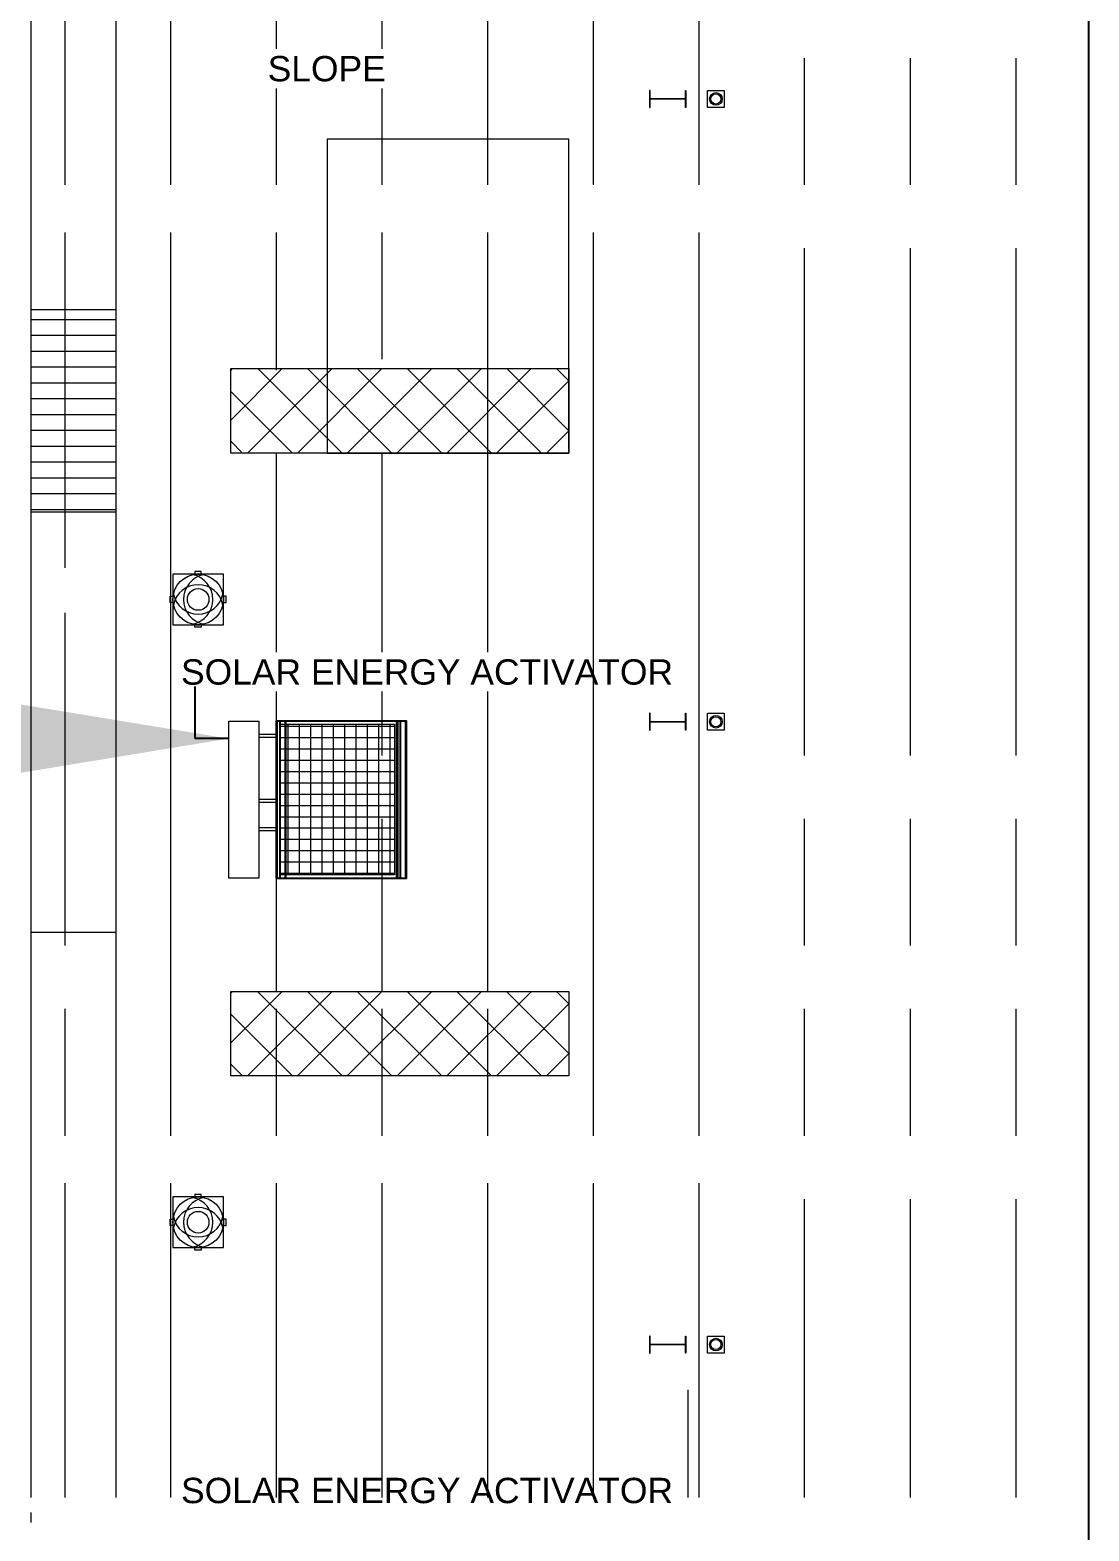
# Model space of a CAD drawing. Header units: metres. Extents: x 1610 to 5629, y 732 to 3974.
# Drawn here: x 1806.28 to 1816.66, y 851.19 to 865.9 of the extents above; entities that cross this region are included whole.
import ezdxf

# ---------------------------------------------------------------- set-up
doc = ezdxf.new("R2010")
doc.units = ezdxf.units.M
doc.header["$MEASUREMENT"] = 0
doc.layers.get('0').update_dxf_attribs({"lineweight": 0})
doc.layers.add('BLK_1_FLR_1_ROOF_AREA', color=54, linetype='Continuous')
doc.layers.add('SOLAR_PANEL', color=3, linetype='Continuous')
doc.styles.add('PKA-Times New Roman', font='arial.ttf')
doc.styles.add('ROMANC', font='romanc', dxfattribs={"height": 12})
doc.dimstyles.new('Copy of corp', dxfattribs={"dimtxt": 10, "dimasz": 6, "dimexe": 5, "dimexo": 36, "dimgap": 0, "dimtad": 0, "dimtoh": 1, "dimdec": 1, "dimzin": 3, "dimdsep": 46, "dimtxsty": 'ROMANC', "dimblk": 'ARCHTICK', "dimcen": 0.0625, "dimdle": 4.5, "dimse1": 1, "dimse2": 1, "dimclrd": 8, "dimclre": 6, "dimclrt": 4, "dimadec": 0, "dimazin": 0, "dimtfac": 1, "dimtdec": 1, "dimtofl": 0, "dimtmove": 2, "dimatfit": 3, "dimfxl": 0, "dimtolj": 1, "dimtzin": 3, "dimarcsym": 0})
pattern_1 = [(180, (2264.69901, 230.31463), (0, -0.155275825), [])]

# ---------------------------------------------------------------- blocks, each defined once
blk = doc.blocks.new('_ArchTick')
at = {"color": 0, "linetype": 'ByBlock', "const_width": 0.15}
blk.add_lwpolyline([(-0.5, -0.5), (0.5, 0.5)], dxfattribs=at)

msp = doc.modelspace()

# ---------------------------------------------------------------- hatches: boundary and pattern name
h = msp.add_hatch()
h.set_pattern_fill('ACAD_ISO09W100', scale=0.207034, angle=90)
h.set_pattern_definition([(90, (838.7412, 855.2196), (-1.0351722, 0), [4.9688264, -0.6211033, 1.2422066, -0.6211033, 1.2422066, -0.6211033])])
h.paths.add_polyline_path([(1812.353, 877.347), (1812.353, 877.513), (1812.36, 877.513), (1812.36, 877.434), (1812.704, 877.434), (1812.704, 877.513), (1812.71, 877.513), (1812.71, 877.347), (1812.704, 877.347), (1812.704, 877.427), (1812.36, 877.427), (1812.36, 877.347)], flags=16)
h.paths.add_polyline_path([(1811.562, 874.788), (1811.562, 873.96), (1808.25, 873.96), (1808.25, 874.788)], flags=16)
h.paths.add_polyline_path([(1808.18, 878.39), (1807.962, 878.39), (1807.962, 878.366), (1807.9, 878.366), (1807.683, 878.39), (1807.683, 878.608), (1807.658, 878.608), (1807.658, 878.669), (1807.683, 878.887), (1807.9, 878.887), (1807.9, 878.911), (1807.962, 878.911), (1808.18, 878.887), (1808.18, 878.669), (1808.204, 878.669), (1808.204, 878.608)], flags=16)
h.paths.add_polyline_path([(1808.25, 880.073), (1808.25, 880.901), (1811.562, 880.901), (1811.562, 880.073)], flags=16)
edge = h.paths.add_edge_path(flags=0)
edge.add_arc((1807.931, 878.639), 0.248, 0, 360)
edge = h.paths.add_edge_path(flags=0)
edge.add_arc((1807.931, 878.742), 0.248, 297.8172, 335.3049, ccw=False)
edge.add_arc((1807.827, 878.639), 0.248, 294.6951, 332.1828, ccw=False)
edge.add_arc((1808.035, 878.639), 0.248, 207.8172, 245.3049, ccw=False)
edge.add_arc((1807.931, 878.742), 0.248, 204.6951, 242.1828, ccw=False)
edge.add_arc((1807.931, 878.535), 0.248, 117.8172, 155.3049, ccw=False)
edge.add_arc((1808.035, 878.639), 0.248, 114.6951, 152.1828, ccw=False)
edge.add_arc((1807.827, 878.639), 0.248, 27.8172, 65.3049, ccw=False)
edge.add_arc((1807.931, 878.535), 0.248, 24.6951, 62.1828, ccw=False)
edge = h.paths.add_edge_path(flags=0)
edge.add_arc((1807.931, 878.639), 0.106, 0, 360)
h.paths.add_polyline_path([(1807.124, 875.368), (1807.124, 873.38), (1806.295, 873.38), (1806.295, 875.368)], flags=16)
h.paths.add_polyline_path([(1807.124, 879.493), (1806.296, 879.493), (1806.296, 881.48), (1807.124, 881.48)], flags=16)
h.paths.add_polyline_path([(1805.736, 876.175), (1805.736, 875.957), (1805.761, 875.957), (1805.761, 875.896), (1805.736, 875.678), (1805.519, 875.678), (1805.519, 875.654), (1805.457, 875.654), (1805.24, 875.678), (1805.24, 875.896), (1805.215, 875.896), (1805.215, 875.957), (1805.24, 876.175), (1805.457, 876.175), (1805.457, 876.2), (1805.519, 876.2)], flags=16)
h.paths.add_polyline_path([(1808.179, 872.774), (1808.179, 872.557), (1808.204, 872.557), (1808.204, 872.495), (1808.179, 872.278), (1807.962, 872.278), (1807.962, 872.253), (1807.9, 872.253), (1807.683, 872.278), (1807.683, 872.495), (1807.658, 872.495), (1807.658, 872.557), (1807.683, 872.774), (1807.9, 872.774), (1807.9, 872.799), (1807.962, 872.799)], flags=16)
edge = h.paths.add_edge_path(flags=0)
edge.add_arc((1805.488, 875.823), 0.248, 12.0576, 24.6951, ccw=False)
edge.add_arc((1805.488, 875.927), 0.248, 347.9424, 360)
edge.add_arc((1805.488, 875.927), 0.248, 360, 372.0576)
edge.add_arc((1805.488, 876.031), 0.248, 335.3049, 347.9424, ccw=False)
edge = h.paths.add_edge_path(flags=0)
edge.add_arc((1807.931, 872.526), 0.248, 0, 360)
edge = h.paths.add_edge_path(flags=0)
edge.add_arc((1807.827, 872.526), 0.248, 27.8172, 65.3049, ccw=False)
edge.add_arc((1807.931, 872.422), 0.248, 24.6951, 62.1828, ccw=False)
edge.add_arc((1807.931, 872.63), 0.248, 297.8172, 335.3049, ccw=False)
edge.add_arc((1807.827, 872.526), 0.248, 294.6951, 332.1828, ccw=False)
edge.add_arc((1808.035, 872.526), 0.248, 207.8172, 245.3049, ccw=False)
edge.add_arc((1807.931, 872.63), 0.248, 204.6951, 242.1828, ccw=False)
edge.add_arc((1807.931, 872.422), 0.248, 117.8172, 155.3049, ccw=False)
edge.add_arc((1808.035, 872.526), 0.248, 114.6951, 152.1828, ccw=False)
edge = h.paths.add_edge_path(flags=0)
edge.add_arc((1805.592, 875.927), 0.248, 114.6951, 245.3049, ccw=False)
edge.add_arc((1805.384, 875.927), 0.248, -65.3049, 65.3049, ccw=False)
edge = h.paths.add_edge_path(flags=0)
edge.add_arc((1805.488, 875.927), 0.106, 0, 360)
edge = h.paths.add_edge_path(flags=0)
edge.add_arc((1807.931, 872.526), 0.106, 0, 360)
h.paths.add_polyline_path([(1812.353, 871.41), (1812.36, 871.41), (1812.36, 871.33), (1812.704, 871.33), (1812.704, 871.41), (1812.71, 871.41), (1812.71, 871.244), (1812.704, 871.244), (1812.704, 871.324), (1812.36, 871.324), (1812.36, 871.244), (1812.353, 871.244)], flags=16)
h.paths.add_polyline_path([(1804.834, 874.788), (1804.834, 873.96), (1801.522, 873.96), (1801.522, 874.788)], flags=16)
h.paths.add_polyline_path([(1812.353, 883.46), (1812.353, 883.626), (1812.36, 883.626), (1812.36, 883.546), (1812.704, 883.546), (1812.704, 883.626), (1812.71, 883.626), (1812.71, 883.46), (1812.704, 883.46), (1812.704, 883.54), (1812.36, 883.54), (1812.36, 883.46)], flags=16)
h.paths.add_polyline_path([(1804.835, 880.073), (1801.522, 880.073), (1801.522, 880.901), (1804.835, 880.901)], flags=16)
h.paths.add_polyline_path([(1805.737, 881.791), (1805.519, 881.791), (1805.519, 881.767), (1805.457, 881.767), (1805.24, 881.791), (1805.24, 882.009), (1805.215, 882.009), (1805.215, 882.07), (1805.24, 882.288), (1805.457, 882.288), (1805.457, 882.312), (1805.519, 882.312), (1805.737, 882.288), (1805.737, 882.07), (1805.761, 882.07), (1805.761, 882.009)], flags=16)
edge = h.paths.add_edge_path(flags=0)
edge.add_arc((1805.488, 882.039), 0.248, 0, 360)
edge = h.paths.add_edge_path(flags=0)
edge.add_arc((1805.488, 882.143), 0.248, 297.8172, 335.3049, ccw=False)
edge.add_arc((1805.384, 882.039), 0.248, 294.6951, 332.1828, ccw=False)
edge.add_arc((1805.592, 882.039), 0.248, 207.8172, 245.3049, ccw=False)
edge.add_arc((1805.488, 882.143), 0.248, 204.6951, 242.1828, ccw=False)
edge.add_arc((1805.488, 881.936), 0.248, 117.8172, 155.3049, ccw=False)
edge.add_arc((1805.592, 882.039), 0.248, 114.6951, 152.1828, ccw=False)
edge.add_arc((1805.384, 882.039), 0.248, 27.8172, 65.3049, ccw=False)
edge.add_arc((1805.488, 881.936), 0.248, 24.6951, 62.1828, ccw=False)
edge = h.paths.add_edge_path(flags=0)
edge.add_arc((1805.488, 882.039), 0.106, 0, 360)
h.paths.add_polyline_path([(1811.562, 868.685), (1811.562, 867.856), (1808.25, 867.856), (1808.25, 868.685)], flags=16)
h.paths.add_polyline_path([(1805.736, 870.072), (1805.736, 869.854), (1805.761, 869.854), (1805.761, 869.793), (1805.736, 869.575), (1805.519, 869.575), (1805.519, 869.551), (1805.457, 869.551), (1805.24, 869.575), (1805.24, 869.793), (1805.215, 869.793), (1805.215, 869.854), (1805.24, 870.072), (1805.457, 870.072), (1805.457, 870.096), (1805.519, 870.096)], flags=16)
h.paths.add_polyline_path([(1807.124, 869.264), (1807.124, 867.277), (1806.295, 867.277), (1806.295, 869.264)], flags=16)
edge = h.paths.add_edge_path(flags=0)
edge.add_arc((1805.488, 869.823), 0.248, 0, 360)
edge = h.paths.add_edge_path(flags=0)
edge.add_arc((1805.384, 869.823), 0.248, 27.8172, 65.3049, ccw=False)
edge.add_arc((1805.488, 869.72), 0.248, 24.6951, 62.1828, ccw=False)
edge.add_arc((1805.488, 869.927), 0.248, 297.8172, 335.3049, ccw=False)
edge.add_arc((1805.384, 869.823), 0.248, 294.6951, 332.1828, ccw=False)
edge.add_arc((1805.592, 869.823), 0.248, 207.8172, 245.3049, ccw=False)
edge.add_arc((1805.488, 869.927), 0.248, 204.6951, 242.1828, ccw=False)
edge.add_arc((1805.488, 869.72), 0.248, 117.8172, 155.3049, ccw=False)
edge.add_arc((1805.592, 869.823), 0.248, 114.6951, 152.1828, ccw=False)
edge = h.paths.add_edge_path(flags=0)
edge.add_arc((1805.488, 869.823), 0.106, 0, 360)
h.paths.add_polyline_path([(1801.065, 877.347), (1801.059, 877.347), (1801.059, 877.427), (1800.715, 877.427), (1800.715, 877.347), (1800.708, 877.347), (1800.708, 877.513), (1800.715, 877.513), (1800.715, 877.434), (1801.059, 877.434), (1801.059, 877.513), (1801.065, 877.513)], flags=16)
h.paths.add_polyline_path([(1804.834, 868.685), (1804.834, 867.856), (1801.522, 867.856), (1801.522, 868.685)], flags=16)
h.paths.add_polyline_path([(1808.179, 866.671), (1808.179, 866.453), (1808.204, 866.453), (1808.204, 866.392), (1808.179, 866.174), (1807.962, 866.174), (1807.962, 866.15), (1807.9, 866.15), (1807.683, 866.174), (1807.683, 866.392), (1807.658, 866.392), (1807.658, 866.453), (1807.683, 866.671), (1807.9, 866.671), (1807.9, 866.695), (1807.962, 866.695)], flags=16)
edge = h.paths.add_edge_path(flags=0)
edge.add_arc((1807.931, 866.423), 0.248, 0, 360)
edge = h.paths.add_edge_path(flags=0)
edge.add_arc((1807.827, 866.423), 0.248, 27.8172, 65.3049, ccw=False)
edge.add_arc((1807.931, 866.319), 0.248, 24.6951, 62.1828, ccw=False)
edge.add_arc((1807.931, 866.526), 0.248, 297.8172, 335.3049, ccw=False)
edge.add_arc((1807.827, 866.423), 0.248, 294.6951, 332.1828, ccw=False)
edge.add_arc((1808.035, 866.423), 0.248, 207.8172, 245.3049, ccw=False)
edge.add_arc((1807.931, 866.526), 0.248, 204.6951, 242.1828, ccw=False)
edge.add_arc((1807.931, 866.319), 0.248, 117.8172, 155.3049, ccw=False)
edge.add_arc((1808.035, 866.423), 0.248, 114.6951, 152.1828, ccw=False)
edge = h.paths.add_edge_path(flags=0)
edge.add_arc((1807.931, 866.423), 0.106, 0, 360)
h.paths.add_polyline_path([(1801.065, 871.41), (1801.065, 871.244), (1801.059, 871.244), (1801.059, 871.324), (1800.715, 871.324), (1800.715, 871.244), (1800.708, 871.244), (1800.708, 871.41), (1800.715, 871.41), (1800.715, 871.33), (1801.059, 871.33), (1801.059, 871.41)], flags=16)
h.paths.add_polyline_path([(1801.065, 883.46), (1801.059, 883.46), (1801.059, 883.54), (1800.715, 883.54), (1800.715, 883.46), (1800.708, 883.46), (1800.708, 883.626), (1800.715, 883.626), (1800.715, 883.546), (1801.059, 883.546), (1801.059, 883.626), (1801.065, 883.626)], flags=16)
h.paths.add_polyline_path([(1812.353, 865.306), (1812.36, 865.306), (1812.36, 865.227), (1812.704, 865.227), (1812.704, 865.306), (1812.71, 865.306), (1812.71, 865.141), (1812.704, 865.141), (1812.704, 865.22), (1812.36, 865.22), (1812.36, 865.141), (1812.353, 865.141)], flags=16)
h.paths.add_polyline_path([(1805.737, 863.968), (1805.737, 863.751), (1805.761, 863.751), (1805.761, 863.689), (1805.737, 863.472), (1805.519, 863.472), (1805.519, 863.447), (1805.457, 863.447), (1805.24, 863.472), (1805.24, 863.689), (1805.215, 863.689), (1805.215, 863.751), (1805.24, 863.968), (1805.457, 863.968), (1805.457, 863.993), (1805.519, 863.993)], flags=16)
edge = h.paths.add_edge_path(flags=0)
edge.add_arc((1805.488, 863.72), 0.248, 0, 360)
edge = h.paths.add_edge_path(flags=0)
edge.add_arc((1805.384, 863.72), 0.248, 27.8172, 65.3049, ccw=False)
edge.add_arc((1805.488, 863.616), 0.248, 24.6951, 62.1828, ccw=False)
edge.add_arc((1805.488, 863.824), 0.248, 297.8172, 335.3049, ccw=False)
edge.add_arc((1805.384, 863.72), 0.248, 294.6951, 332.1828, ccw=False)
edge.add_arc((1805.592, 863.72), 0.248, 207.8172, 245.3049, ccw=False)
edge.add_arc((1805.488, 863.824), 0.248, 204.6951, 242.1828, ccw=False)
edge.add_arc((1805.488, 863.616), 0.248, 117.8172, 155.3049, ccw=False)
edge.add_arc((1805.592, 863.72), 0.248, 114.6951, 152.1828, ccw=False)
edge = h.paths.add_edge_path(flags=0)
edge.add_arc((1805.488, 863.72), 0.106, 0, 360)
h.paths.add_polyline_path([(1807.124, 863.161), (1807.124, 861.173), (1806.296, 861.173), (1806.296, 863.161)], flags=16)
h.paths.add_polyline_path([(1811.562, 862.581), (1811.562, 861.753), (1808.25, 861.753), (1808.25, 862.581)], flags=16)
h.paths.add_polyline_path([(1801.065, 865.306), (1801.065, 865.141), (1801.059, 865.141), (1801.059, 865.22), (1800.715, 865.22), (1800.715, 865.141), (1800.708, 865.141), (1800.708, 865.306), (1800.715, 865.306), (1800.715, 865.227), (1801.059, 865.227), (1801.059, 865.306)], flags=16)
h.paths.add_polyline_path([(1804.835, 862.581), (1804.835, 861.753), (1801.522, 861.753), (1801.522, 862.581)], flags=16)
h.paths.add_polyline_path([(1808.18, 860.568), (1808.18, 860.35), (1808.204, 860.35), (1808.204, 860.289), (1808.18, 860.071), (1807.962, 860.071), (1807.962, 860.047), (1807.9, 860.047), (1807.683, 860.071), (1807.683, 860.289), (1807.658, 860.289), (1807.658, 860.35), (1807.683, 860.568), (1807.9, 860.568), (1807.9, 860.592), (1807.962, 860.592)], flags=16)
edge = h.paths.add_edge_path(flags=0)
edge.add_arc((1807.931, 860.319), 0.248, 0, 360)
edge = h.paths.add_edge_path(flags=0)
edge.add_arc((1807.827, 860.319), 0.248, 27.8172, 65.3049, ccw=False)
edge.add_arc((1807.931, 860.215), 0.248, 24.6951, 62.1828, ccw=False)
edge.add_arc((1807.931, 860.423), 0.248, 297.8172, 335.3049, ccw=False)
edge.add_arc((1807.827, 860.319), 0.248, 294.6951, 332.1828, ccw=False)
edge.add_arc((1808.035, 860.319), 0.248, 207.8172, 245.3049, ccw=False)
edge.add_arc((1807.931, 860.423), 0.248, 204.6951, 242.1828, ccw=False)
edge.add_arc((1807.931, 860.215), 0.248, 117.8172, 155.3049, ccw=False)
edge.add_arc((1808.035, 860.319), 0.248, 114.6951, 152.1828, ccw=False)
edge = h.paths.add_edge_path(flags=0)
edge.add_arc((1807.931, 860.319), 0.106, 0, 360)
h.paths.add_polyline_path([(1812.353, 859.203), (1812.36, 859.203), (1812.36, 859.123), (1812.704, 859.123), (1812.704, 859.203), (1812.71, 859.203), (1812.71, 859.037), (1812.704, 859.037), (1812.704, 859.117), (1812.36, 859.117), (1812.36, 859.037), (1812.353, 859.037)], flags=16)
h.paths.add_polyline_path([(1809.886, 859.127), (1809.886, 857.589), (1808.703, 857.589), (1808.703, 858.051), (1808.525, 858.051), (1808.525, 857.589), (1808.23, 857.589), (1808.23, 859.127), (1808.525, 859.127), (1808.525, 858.994), (1808.703, 858.994), (1808.703, 859.127)], flags=16)
h.paths.add_polyline_path([(1809.886, 859.127), (1809.886, 857.589), (1808.703, 857.589), (1808.703, 859.127)], flags=0)
h.paths.add_polyline_path([(1809.856, 859.098), (1809.856, 857.619), (1808.732, 857.619), (1808.732, 859.098)], flags=0)
h.paths.add_polyline_path([(1802.963, 859.456), (1802.963, 857.918), (1801.78, 857.918), (1801.78, 859.456)], flags=16)
h.paths.add_polyline_path([(1802.934, 859.427), (1802.934, 857.948), (1801.81, 857.948), (1801.81, 859.427)], flags=0)
h.paths.add_polyline_path([(1805.737, 857.865), (1805.737, 857.647), (1805.761, 857.647), (1805.761, 857.586), (1805.737, 857.368), (1805.519, 857.368), (1805.519, 857.344), (1805.457, 857.344), (1805.24, 857.368), (1805.24, 857.586), (1805.215, 857.586), (1805.215, 857.647), (1805.24, 857.865), (1805.457, 857.865), (1805.457, 857.889), (1805.519, 857.889)], flags=16)
edge = h.paths.add_edge_path(flags=0)
edge.add_arc((1805.488, 857.617), 0.248, 0, 360)
edge = h.paths.add_edge_path(flags=0)
edge.add_arc((1805.384, 857.617), 0.248, 27.8172, 65.3049, ccw=False)
edge.add_arc((1805.488, 857.513), 0.248, 24.6951, 62.1828, ccw=False)
edge.add_arc((1805.488, 857.72), 0.248, 297.8172, 335.3049, ccw=False)
edge.add_arc((1805.384, 857.617), 0.248, 294.6951, 332.1828, ccw=False)
edge.add_arc((1805.592, 857.617), 0.248, 207.8172, 245.3049, ccw=False)
edge.add_arc((1805.488, 857.72), 0.248, 204.6951, 242.1828, ccw=False)
edge.add_arc((1805.488, 857.513), 0.248, 117.8172, 155.3049, ccw=False)
edge.add_arc((1805.592, 857.617), 0.248, 114.6951, 152.1828, ccw=False)
edge = h.paths.add_edge_path(flags=0)
edge.add_arc((1805.488, 857.617), 0.106, 0, 360)
h.paths.add_polyline_path([(1801.065, 859.203), (1801.065, 859.037), (1801.059, 859.037), (1801.059, 859.117), (1800.715, 859.117), (1800.715, 859.037), (1800.708, 859.037), (1800.708, 859.203), (1800.715, 859.203), (1800.715, 859.123), (1801.059, 859.123), (1801.059, 859.203)], flags=16)
h.paths.add_polyline_path([(1807.124, 857.058), (1807.124, 855.07), (1806.296, 855.07), (1806.296, 857.058)], flags=16)
h.paths.add_polyline_path([(1811.562, 856.478), (1811.562, 855.65), (1808.25, 855.65), (1808.25, 856.478)], flags=16)
h.paths.add_polyline_path([(1804.835, 856.478), (1804.835, 855.65), (1801.522, 855.65), (1801.522, 856.478)], flags=16)
h.paths.add_polyline_path([(1808.18, 854.464), (1808.18, 854.247), (1808.204, 854.247), (1808.204, 854.185), (1808.18, 853.967), (1807.962, 853.967), (1807.962, 853.943), (1807.9, 853.943), (1807.683, 853.967), (1807.683, 854.185), (1807.658, 854.185), (1807.658, 854.247), (1807.683, 854.464), (1807.9, 854.464), (1807.9, 854.489), (1807.962, 854.489)], flags=16)
edge = h.paths.add_edge_path(flags=0)
edge.add_arc((1807.931, 854.216), 0.248, 0, 360)
edge = h.paths.add_edge_path(flags=0)
edge.add_arc((1807.827, 854.216), 0.248, 27.8172, 65.3049, ccw=False)
edge.add_arc((1807.931, 854.112), 0.248, 24.6951, 62.1828, ccw=False)
edge.add_arc((1807.931, 854.32), 0.248, 297.8172, 335.3049, ccw=False)
edge.add_arc((1807.827, 854.216), 0.248, 294.6951, 332.1828, ccw=False)
edge.add_arc((1808.035, 854.216), 0.248, 207.8172, 245.3049, ccw=False)
edge.add_arc((1807.931, 854.32), 0.248, 204.6951, 242.1828, ccw=False)
edge.add_arc((1807.931, 854.112), 0.248, 117.8172, 155.3049, ccw=False)
edge.add_arc((1808.035, 854.216), 0.248, 114.6951, 152.1828, ccw=False)
edge = h.paths.add_edge_path(flags=0)
edge.add_arc((1807.931, 854.216), 0.106, 0, 360)
h.paths.add_polyline_path([(1812.353, 853.1), (1812.36, 853.1), (1812.36, 853.02), (1812.704, 853.02), (1812.704, 853.1), (1812.71, 853.1), (1812.71, 852.934), (1812.704, 852.934), (1812.704, 853.013), (1812.36, 853.013), (1812.36, 852.934), (1812.353, 852.934)], flags=16)
h.paths.add_polyline_path([(1801.065, 853.1), (1801.065, 852.934), (1801.059, 852.934), (1801.059, 853.013), (1800.715, 853.013), (1800.715, 852.934), (1800.708, 852.934), (1800.708, 853.1), (1800.715, 853.1), (1800.715, 853.02), (1801.059, 853.02), (1801.059, 853.1)], flags=16)
h.paths.add_polyline_path([(1803.292, 865.327), (1804.578, 865.327), (1804.578, 865.713), (1803.292, 865.713)], flags=16)
h.paths.add_polyline_path([(1808.548, 865.327), (1809.834, 865.327), (1809.834, 865.713), (1808.548, 865.713)], flags=16)
h.paths.add_polyline_path([(1800.776, 859.744), (1805.726, 859.744), (1805.726, 860.13), (1800.776, 860.13)], flags=16)
h.paths.add_polyline_path([(1807.699, 859.416), (1812.649, 859.416), (1812.649, 859.801), (1807.699, 859.801)], flags=16)
h.paths.add_polyline_path([(1800.498, 851.519), (1812.92, 851.519), (1812.92, 883.786), (1800.498, 883.786)])
h.paths.add_polyline_path([(1812.92, 850.977), (1800.498, 850.977), (1800.498, 845.692), (1812.92, 845.692)])
h = msp.add_hatch()
h.set_pattern_fill('ANSI31', scale=1.242207, angle=135)
h.set_pattern_definition(pattern_1)
h.paths.add_polyline_path([(1806.296, 863.161), (1807.124, 863.161), (1807.124, 861.173), (1806.296, 861.173)])
h = msp.add_hatch()
h.set_pattern_fill('ANSI31', scale=1.242207, angle=135)
h.set_pattern_definition(pattern_1)
h.paths.add_polyline_path([(1806.296, 863.161), (1807.124, 863.161), (1807.124, 861.173), (1806.296, 861.173)])
h = msp.add_hatch()
h.set_pattern_fill('ANSI37', scale=2.760183)
h.set_pattern_definition([(45, (2257.2916, 228.87525), (-0.24396802, 0.24396802), []), (135, (2257.2916, 228.87525), (-0.24396802, -0.24396802), [])])
h.paths.add_polyline_path([(1808.25, 861.753), (1808.25, 862.581), (1811.562, 862.581), (1811.562, 861.753)])
h = msp.add_hatch()
h.set_pattern_fill('NET', scale=0.88729, angle=-90)
h.set_pattern_definition([(270, (1935.36338, 1095.98394), (0.110911304, 0), []), (360, (1935.36338, 1095.98394), (0, 0.110911304), [])])
h.paths.add_polyline_path([(1809.856, 859.098), (1809.856, 857.619), (1808.732, 857.619), (1808.732, 859.098)])
h = msp.add_hatch()
h.set_pattern_fill('ANSI37', scale=2.760183)
h.set_pattern_definition([(45, (2257.2916, 222.77188), (-0.24396802, 0.24396802), []), (135, (2257.2916, 222.77188), (-0.24396802, -0.24396802), [])])
h.paths.add_polyline_path([(1808.25, 855.65), (1808.25, 856.478), (1811.562, 856.478), (1811.562, 855.65)])

# ---------------------------------------------------------------- linework, layer by layer
at = {"color": 7}
for p, q in [((1806.295, 851.519, 15.902), (1806.296, 883.786, 15.902)), ((1807.124, 883.786, 15.902), (1807.123, 851.519, 15.902)), ((1807.662, 864.381), (1807.662, 865.623)), ((1811.803, 864.381), (1811.803, 865.623)), ((1812.838, 864.381), (1812.838, 865.623)), ((1813.873, 864.381), (1813.873, 865.623)), ((1814.909, 864.381), (1814.909, 865.623)), ((1815.944, 864.381), (1815.944, 865.623)), ((1808.698, 864.381), (1808.698, 865.324)), ((1809.733, 864.381), (1809.733, 865.324)), ((1810.768, 864.381), (1810.768, 865.324)), ((1812.36, 865.306, 15.902), (1812.353, 865.306, 15.902)), ((1812.353, 865.306, 15.902), (1812.353, 865.141, 15.902)), ((1812.36, 865.141, 15.902), (1812.36, 865.306, 15.902)), ((1812.704, 865.141, 15.902), (1812.704, 865.306, 15.902)), ((1812.704, 865.306, 15.902), (1812.71, 865.306, 15.902)), ((1812.71, 865.306, 15.902), (1812.71, 865.141, 15.902)), ((1812.92, 865.141, 15.902), (1812.92, 865.306, 15.902)), ((1812.92, 865.306, 15.902), (1813.086, 865.306, 15.902)), ((1813.086, 865.306, 15.902), (1813.086, 865.141, 15.902)), ((1812.36, 865.22, 15.902), (1812.36, 865.227, 15.902)), ((1812.36, 865.227, 15.902), (1812.704, 865.227, 15.902)), ((1812.704, 865.22, 15.902), (1812.36, 865.22, 15.902)), ((1812.704, 865.227, 15.902), (1812.704, 865.22, 15.902)), ((1812.353, 865.141, 15.902), (1812.36, 865.141, 15.902)), ((1812.71, 865.141, 15.902), (1812.704, 865.141, 15.902)), ((1813.086, 865.141, 15.902), (1812.92, 865.141, 15.902)), ((1806.627, 864.381), (1806.627, 864.745)), ((1806.627, 860.629), (1806.627, 863.76)), ((1807.662, 858.791), (1807.662, 863.76)), ((1808.698, 863.372), (1808.698, 863.76)), ((1809.733, 863.372), (1809.733, 863.76)), ((1810.768, 863.372), (1810.768, 863.76)), ((1811.803, 863.372), (1811.803, 863.76)), ((1812.838, 858.791), (1812.838, 863.76)), ((1813.873, 858.791), (1813.873, 863.76)), ((1814.909, 858.791), (1814.909, 863.76)), ((1815.944, 858.791), (1815.944, 863.76)), ((1806.296, 863.161, 15.902), (1807.124, 863.161, 15.902)), ((1806.296, 861.173, 15.902), (1806.296, 863.161, 15.902)), ((1806.296, 863.161, 15.902), (1807.124, 863.161, 15.902)), ((1806.296, 861.173, 15.902), (1806.296, 863.161, 15.902)), ((1807.124, 863.161, 15.902), (1807.124, 861.173, 15.902)), ((1807.124, 863.161, 15.902), (1807.124, 861.173, 15.902)), ((1808.698, 862.565), (1808.698, 862.987)), ((1809.733, 862.699), (1809.733, 862.987)), ((1810.768, 860.049), (1810.768, 862.987)), ((1811.803, 858.791), (1811.803, 862.987)), ((1808.25, 861.753, 15.902), (1808.25, 862.581, 15.902)), ((1808.25, 862.581, 15.902), (1811.562, 862.581, 15.902)), ((1811.562, 862.581, 15.902), (1811.562, 861.753, 15.902)), ((1811.562, 861.753, 15.902), (1808.25, 861.753, 15.902)), ((1808.698, 860.049), (1808.698, 861.623)), ((1807.124, 861.173, 15.902), (1806.296, 861.173, 15.902)), ((1807.124, 861.173, 15.902), (1806.296, 861.173, 15.902)), ((1809.733, 860.049), (1809.733, 861.161)), ((1807.9, 860.592, 15.902), (1807.9, 860.568, 15.902)), ((1807.962, 860.592, 15.902), (1807.9, 860.592, 15.902)), ((1807.962, 860.568, 15.902), (1807.962, 860.592, 15.902)), ((1808.18, 860.568, 15.902), (1807.683, 860.568, 15.902)), ((1807.683, 860.568, 15.902), (1807.683, 860.071, 15.902)), ((1807.9, 860.568, 15.902), (1807.962, 860.568, 15.902)), ((1808.18, 860.071, 15.902), (1808.18, 860.568, 15.902)), ((1807.658, 860.289, 15.902), (1807.658, 860.35, 15.902)), ((1807.658, 860.35, 15.902), (1807.683, 860.35, 15.902)), ((1807.683, 860.35, 15.902), (1807.683, 860.289, 15.902)), ((1808.204, 860.35, 15.902), (1808.18, 860.35, 15.902)), ((1808.18, 860.35, 15.902), (1808.18, 860.289, 15.902)), ((1808.204, 860.289, 15.902), (1808.204, 860.35, 15.902)), ((1807.683, 860.289, 15.902), (1807.658, 860.289, 15.902)), ((1808.18, 860.289, 15.902), (1808.204, 860.289, 15.902)), ((1807.683, 860.071, 15.902), (1808.18, 860.071, 15.902)), ((1807.9, 860.071, 15.902), (1807.962, 860.071, 15.902)), ((1807.9, 860.047, 15.902), (1807.9, 860.071, 15.902)), ((1807.962, 860.047, 15.902), (1807.9, 860.047, 15.902)), ((1807.962, 860.071, 15.902), (1807.962, 860.047, 15.902)), ((1808.23, 857.589, 15.903), (1808.23, 859.127, 15.903)), ((1808.23, 859.127, 15.903), (1808.525, 859.127, 15.903)), ((1808.525, 859.127, 15.903), (1808.525, 857.589, 15.903)), ((1808.698, 858.791), (1808.698, 859.221)), ((1808.703, 857.589, 15.903), (1808.703, 859.127, 15.903)), ((1808.703, 859.127, 15.903), (1809.886, 859.127, 15.903)), ((1808.703, 859.127, 15.903), (1808.703, 857.589, 15.903)), ((1809.886, 859.127, 15.903), (1808.703, 859.127, 15.903)), ((1809.733, 858.791), (1809.733, 859.221)), ((1809.886, 859.127, 15.903), (1809.886, 857.589, 15.903)), ((1809.886, 857.589, 15.903), (1809.886, 859.127, 15.903)), ((1810.768, 858.791), (1810.768, 859.221)), ((1812.36, 859.203, 15.902), (1812.353, 859.203, 15.902)), ((1812.353, 859.203, 15.902), (1812.353, 859.037, 15.902)), ((1812.36, 859.037, 15.902), (1812.36, 859.203, 15.902)), ((1812.36, 859.117, 15.902), (1812.36, 859.123, 15.902)), ((1812.36, 859.123, 15.902), (1812.704, 859.123, 15.902)), ((1812.704, 859.037, 15.902), (1812.704, 859.203, 15.902)), ((1812.704, 859.203, 15.902), (1812.71, 859.203, 15.902)), ((1812.704, 859.123, 15.902), (1812.704, 859.117, 15.902)), ((1812.71, 859.203, 15.902), (1812.71, 859.037, 15.902)), ((1812.92, 859.037, 15.902), (1812.92, 859.203, 15.902)), ((1812.92, 859.203, 15.902), (1813.086, 859.203, 15.902)), ((1813.086, 859.203, 15.902), (1813.086, 859.037, 15.902)), ((1808.703, 858.994, 15.903), (1808.525, 858.994, 15.903)), ((1808.732, 857.619, 15.903), (1808.732, 859.098, 15.903)), ((1808.732, 859.098, 15.903), (1809.856, 859.098, 15.903)), ((1809.856, 859.098, 15.903), (1809.856, 857.619, 15.903)), ((1812.353, 859.037, 15.902), (1812.36, 859.037, 15.902)), ((1812.704, 859.117, 15.902), (1812.36, 859.117, 15.902)), ((1812.71, 859.037, 15.902), (1812.704, 859.037, 15.902)), ((1813.086, 859.037, 15.902), (1812.92, 859.037, 15.902)), ((1808.703, 858.965, 15.903), (1808.525, 858.965, 15.903)), ((1808.703, 858.359, 15.903), (1808.525, 858.359, 15.903)), ((1808.703, 858.329, 15.903), (1808.525, 858.329, 15.903)), ((1806.627, 856.928), (1806.627, 858.17)), ((1807.662, 857.854), (1807.662, 858.17)), ((1808.698, 856.928), (1808.698, 858.17)), ((1809.733, 856.928), (1809.733, 858.17)), ((1810.768, 856.928), (1810.768, 858.17)), ((1811.803, 856.928), (1811.803, 858.17)), ((1812.838, 856.928), (1812.838, 858.17)), ((1813.873, 856.928), (1813.873, 858.17)), ((1814.909, 856.928), (1814.909, 858.17)), ((1815.944, 856.928), (1815.944, 858.17)), ((1808.703, 858.081, 15.903), (1808.525, 858.081, 15.903)), ((1808.703, 858.051, 15.903), (1808.525, 858.051, 15.903)), ((1807.662, 856.928), (1807.662, 857.756)), ((1808.525, 857.589, 15.903), (1808.23, 857.589, 15.903)), ((1809.886, 857.589, 15.903), (1808.703, 857.589, 15.903)), ((1808.703, 857.589, 15.903), (1809.886, 857.589, 15.903)), ((1809.856, 857.619, 15.903), (1808.732, 857.619, 15.903)), ((1806.295, 851.519, 15.902), (1806.296, 857.058, 15.902)), ((1806.295, 851.519, 15.902), (1806.296, 857.058, 15.902)), ((1806.296, 857.058, 15.902), (1807.124, 857.058, 15.902)), ((1806.296, 857.058, 15.902), (1807.124, 857.058, 15.902)), ((1807.124, 857.058, 15.902), (1807.124, 851.519, 15.902)), ((1807.124, 857.058, 15.902), (1807.124, 851.519, 15.902)), ((1808.25, 855.65, 15.902), (1808.25, 856.478, 15.902)), ((1808.25, 856.478, 15.902), (1811.562, 856.478, 15.902)), ((1811.562, 856.478, 15.902), (1811.562, 855.65, 15.902)), ((1806.627, 855.064), (1806.627, 856.307)), ((1807.662, 855.064), (1807.662, 856.307)), ((1808.698, 855.064), (1808.698, 856.307)), ((1809.733, 855.064), (1809.733, 856.307)), ((1810.768, 855.064), (1810.768, 856.307)), ((1811.803, 855.064), (1811.803, 856.307)), ((1812.838, 855.064), (1812.838, 856.307)), ((1813.873, 855.064), (1813.873, 856.307)), ((1814.909, 855.064), (1814.909, 856.307)), ((1815.944, 855.064), (1815.944, 856.307)), ((1811.562, 855.65, 15.902), (1808.25, 855.65, 15.902)), ((1806.627, 851.519), (1806.627, 854.443)), ((1807.662, 851.519), (1807.662, 854.443)), ((1808.18, 854.464, 15.902), (1807.683, 854.464, 15.902)), ((1807.683, 854.464, 15.902), (1807.683, 853.967, 15.902)), ((1807.962, 854.489, 15.902), (1807.9, 854.489, 15.902)), ((1807.9, 854.489, 15.902), (1807.9, 854.464, 15.902)), ((1807.9, 854.464, 15.902), (1807.962, 854.464, 15.902)), ((1807.962, 854.464, 15.902), (1807.962, 854.489, 15.902)), ((1808.18, 853.967, 15.902), (1808.18, 854.464, 15.902)), ((1808.698, 851.519), (1808.698, 854.443)), ((1809.733, 851.519), (1809.733, 854.443)), ((1810.768, 851.519), (1810.768, 854.443)), ((1811.803, 851.519), (1811.803, 854.443)), ((1812.838, 851.519), (1812.838, 854.443)), ((1813.873, 851.519), (1813.873, 854.443)), ((1814.909, 851.519), (1814.909, 854.443)), ((1815.944, 851.519), (1815.944, 854.443)), ((1807.658, 854.185, 15.902), (1807.658, 854.247, 15.902)), ((1807.658, 854.247, 15.902), (1807.683, 854.247, 15.902)), ((1807.683, 854.185, 15.902), (1807.658, 854.185, 15.902)), ((1807.683, 854.247, 15.902), (1807.683, 854.185, 15.902)), ((1808.204, 854.247, 15.902), (1808.18, 854.247, 15.902)), ((1808.18, 854.247, 15.902), (1808.18, 854.185, 15.902)), ((1808.18, 854.185, 15.902), (1808.204, 854.185, 15.902)), ((1808.204, 854.185, 15.902), (1808.204, 854.247, 15.902)), ((1807.683, 853.967, 15.902), (1808.18, 853.967, 15.902)), ((1807.9, 853.967, 15.902), (1807.962, 853.967, 15.902)), ((1807.9, 853.943, 15.902), (1807.9, 853.967, 15.902)), ((1807.962, 853.943, 15.902), (1807.9, 853.943, 15.902)), ((1807.962, 853.967, 15.902), (1807.962, 853.943, 15.902)), ((1812.36, 853.1, 15.902), (1812.353, 853.1, 15.902)), ((1812.353, 853.1, 15.902), (1812.353, 852.934, 15.902)), ((1812.36, 852.934, 15.902), (1812.36, 853.1, 15.902)), ((1812.704, 852.934, 15.902), (1812.704, 853.1, 15.902)), ((1812.704, 853.1, 15.902), (1812.71, 853.1, 15.902)), ((1812.71, 853.1, 15.902), (1812.71, 852.934, 15.902)), ((1812.92, 852.934, 15.902), (1812.92, 853.1, 15.902)), ((1812.92, 853.1, 15.902), (1813.086, 853.1, 15.902)), ((1813.086, 853.1, 15.902), (1813.086, 852.934, 15.902)), ((1812.36, 853.013, 15.902), (1812.36, 853.02, 15.902)), ((1812.36, 853.02, 15.902), (1812.704, 853.02, 15.902)), ((1812.704, 853.013, 15.902), (1812.36, 853.013, 15.902)), ((1812.704, 853.02, 15.902), (1812.704, 853.013, 15.902)), ((1812.353, 852.934, 15.902), (1812.36, 852.934, 15.902)), ((1812.71, 852.934, 15.902), (1812.704, 852.934, 15.902)), ((1813.086, 852.934, 15.902), (1812.92, 852.934, 15.902)), ((1812.73, 852.573, 15.902), (1812.73, 851.519, 15.902)), ((1806.295, 851.274, 15.902), (1806.295, 851.37, 15.902)), ((1806.295, 851.274, 15.902), (1806.295, 851.37, 15.902)), ((1806.295, 851.274, 15.902), (1806.295, 851.37, 15.902))]:
    msp.add_line(p, q, dxfattribs=at)
msp.add_lwpolyline([(1816.658, 841.548), (1816.658, 887.548), (1796.658, 887.548), (1796.658, 841.548)], close=True, dxfattribs=at)
for points, elevation in [([(1809.196, 861.753), (1811.562, 861.753), (1811.562, 864.829), (1809.196, 864.829)], 15.902), ([(1809.196, 861.753), (1811.562, 861.753), (1811.562, 864.829), (1809.196, 864.829)], 15.902), ([(1809.196, 861.753), (1811.562, 861.753), (1811.562, 864.829), (1809.196, 864.829)], 15.902), ([(1809.196, 861.753), (1811.562, 861.753), (1811.562, 864.829), (1809.196, 864.829)], 15.902), ([(1809.196, 861.753), (1811.562, 861.753), (1811.562, 864.829), (1809.196, 864.829)], 15.902), ([(1809.196, 861.753), (1811.562, 861.753), (1811.562, 864.829), (1809.196, 864.829)], 15.902), ([(1809.196, 861.753), (1811.562, 861.753), (1811.562, 864.829), (1809.196, 864.829)], 15.902), ([(1809.196, 861.753), (1811.562, 861.753), (1811.562, 864.829), (1809.196, 864.829)], 15.902), ([(1809.196, 861.753), (1811.562, 861.753), (1811.562, 864.829), (1809.196, 864.829)], 15.902), ([(1809.196, 861.753), (1811.562, 861.753), (1811.562, 864.829), (1809.196, 864.829)], 15.902), ([(1809.196, 861.753), (1811.562, 861.753), (1811.562, 864.829), (1809.196, 864.829)], 15.902), ([(1809.196, 861.753), (1811.562, 861.753), (1811.562, 864.829), (1809.196, 864.829)], 15.902), ([(1808.703, 857.589), (1809.886, 857.589), (1809.886, 859.127), (1808.703, 859.127)], 15.903), ([(1808.703, 857.589), (1809.886, 857.589), (1809.886, 859.127), (1808.703, 859.127)], 15.903), ([(1808.703, 857.589), (1809.886, 857.589), (1809.886, 859.127), (1808.703, 859.127)], 15.903), ([(1808.703, 857.589), (1809.886, 857.589), (1809.886, 859.127), (1808.703, 859.127)], 15.903), ([(1808.703, 857.589), (1809.886, 857.589), (1809.886, 859.127), (1808.703, 859.127)], 15.903), ([(1808.703, 857.589), (1809.886, 857.589), (1809.886, 859.127), (1808.703, 859.127)], 15.903), ([(1808.703, 857.589), (1809.886, 857.589), (1809.886, 859.127), (1808.703, 859.127)], 15.903), ([(1808.703, 857.589), (1809.886, 857.589), (1809.886, 859.127), (1808.703, 859.127)], 15.903), ([(1808.703, 857.589), (1809.886, 857.589), (1809.886, 859.127), (1808.703, 859.127)], 15.903), ([(1808.703, 857.589), (1809.886, 857.589), (1809.886, 859.127), (1808.703, 859.127)], 15.903), ([(1808.703, 857.589), (1809.886, 857.589), (1809.886, 859.127), (1808.703, 859.127)], 15.903)]:
    msp.add_lwpolyline(points, close=True, dxfattribs=dict(at, elevation=elevation))
for centre, radius in [((1813.003, 865.223, 15.902), 0.0621), ((1813.003, 865.223, 15.902), 0.0497), ((1807.931, 860.319, 15.902), 0.248), ((1807.931, 860.319, 15.902), 0.106), ((1813.003, 859.12, 15.902), 0.0621), ((1813.003, 859.12, 15.902), 0.0497), ((1807.931, 854.216, 15.902), 0.248), ((1807.931, 854.216, 15.902), 0.106), ((1813.003, 853.017, 15.902), 0.0621), ((1813.003, 853.017, 15.902), 0.0497)]:
    msp.add_circle(centre, radius, dxfattribs=at)
for centre, start, end in [((1807.931, 860.215, 15.902), 12.0576, 167.9424), ((1808.035, 860.319, 15.902), 102.0576, 257.9424), ((1807.827, 860.319, 15.902), 282.0576, 77.9424), ((1807.931, 860.423, 15.902), 192.0576, 347.9424), ((1808.035, 854.216, 15.902), 102.0576, 257.9424), ((1807.827, 854.216, 15.902), 282.0576, 77.9424), ((1807.931, 854.112, 15.902), 12.0576, 167.9424), ((1807.931, 854.32, 15.902), 192.0576, 347.9424)]:
    msp.add_arc(centre, 0.248, start, end, dxfattribs=at)
at = {"layer": 'BLK_1_FLR_1_ROOF_AREA'}
msp.add_lwpolyline([(1796.658, 841.548), (1816.658, 841.548), (1816.658, 887.548), (1796.658, 887.548)], close=True, dxfattribs=at)
at = {"layer": 'SOLAR_PANEL', "color": 3, "elevation": 15.903}
for points in [[(1808.696, 857.589), (1809.879, 857.589), (1809.879, 859.127), (1808.696, 859.127)], [(1808.696, 857.589), (1809.879, 857.589), (1809.879, 859.127), (1808.696, 859.127)], [(1808.696, 857.589), (1809.879, 857.589), (1809.879, 859.127), (1808.696, 859.127)], [(1808.696, 857.589), (1809.879, 857.589), (1809.879, 859.127), (1808.696, 859.127)], [(1808.696, 857.589), (1809.879, 857.589), (1809.879, 859.127), (1808.696, 859.127)], [(1808.696, 857.589), (1809.879, 857.589), (1809.879, 859.127), (1808.696, 859.127)], [(1808.696, 857.589), (1809.879, 857.589), (1809.879, 859.127), (1808.696, 859.127)], [(1808.696, 857.589), (1809.879, 857.589), (1809.879, 859.127), (1808.696, 859.127)], [(1808.696, 857.589), (1809.879, 857.589), (1809.879, 859.127), (1808.696, 859.127)], [(1808.696, 857.589), (1809.879, 857.589), (1809.879, 859.127), (1808.696, 859.127)], [(1808.696, 857.589), (1809.879, 857.589), (1809.879, 859.127), (1808.696, 859.127)], [(1808.696, 857.589), (1809.879, 857.589), (1809.879, 859.127), (1808.696, 859.127)], [(1808.696, 857.589), (1809.879, 857.589), (1809.879, 859.127), (1808.696, 859.127)], [(1808.696, 857.589), (1809.879, 857.589), (1809.879, 859.127), (1808.696, 859.127)], [(1808.696, 857.589), (1809.879, 857.589), (1809.879, 859.127), (1808.696, 859.127)], [(1808.696, 857.589), (1809.879, 857.589), (1809.879, 859.127), (1808.696, 859.127)], [(1808.696, 857.589), (1809.879, 857.589), (1809.879, 859.127), (1808.696, 859.127)], [(1808.696, 857.589), (1809.879, 857.589), (1809.879, 859.127), (1808.696, 859.127)], [(1808.696, 857.589), (1809.879, 857.589), (1809.879, 859.127), (1808.696, 859.127)], [(1808.696, 857.589), (1809.879, 857.589), (1809.879, 859.127), (1808.696, 859.127)], [(1808.696, 857.589), (1809.879, 857.589), (1809.879, 859.127), (1808.696, 859.127)], [(1808.696, 857.589), (1809.879, 857.589), (1809.879, 859.127), (1808.696, 859.127)], [(1808.696, 857.589), (1809.879, 857.589), (1809.879, 859.127), (1808.696, 859.127)], [(1808.696, 857.589), (1809.879, 857.589), (1809.879, 859.127), (1808.696, 859.127)], [(1808.696, 857.589), (1809.879, 857.589), (1809.879, 859.127), (1808.696, 859.127)], [(1808.696, 857.589), (1809.879, 857.589), (1809.879, 859.127), (1808.696, 859.127)], [(1808.696, 857.589), (1809.879, 857.589), (1809.879, 859.127), (1808.696, 859.127)], [(1808.696, 857.589), (1809.879, 857.589), (1809.879, 859.127), (1808.696, 859.127)], [(1808.696, 857.589), (1809.879, 857.589), (1809.879, 859.127), (1808.696, 859.127)], [(1808.696, 857.589), (1809.879, 857.589), (1809.879, 859.127), (1808.696, 859.127)], [(1808.703, 857.589), (1809.886, 857.589), (1809.886, 859.127), (1808.703, 859.127)], [(1808.731, 857.589), (1809.914, 857.589), (1809.914, 859.127), (1808.731, 859.127)], [(1808.731, 857.589), (1809.914, 857.589), (1809.914, 859.127), (1808.731, 859.127)], [(1808.731, 857.589), (1809.914, 857.589), (1809.914, 859.127), (1808.731, 859.127)], [(1808.731, 857.589), (1809.914, 857.589), (1809.914, 859.127), (1808.731, 859.127)], [(1808.731, 857.589), (1809.914, 857.589), (1809.914, 859.127), (1808.731, 859.127)], [(1808.731, 857.589), (1809.914, 857.589), (1809.914, 859.127), (1808.731, 859.127)], [(1808.731, 857.589), (1809.914, 857.589), (1809.914, 859.127), (1808.731, 859.127)], [(1808.731, 857.589), (1809.914, 857.589), (1809.914, 859.127), (1808.731, 859.127)], [(1808.731, 857.589), (1809.914, 857.589), (1809.914, 859.127), (1808.731, 859.127)], [(1808.731, 857.589), (1809.914, 857.589), (1809.914, 859.127), (1808.731, 859.127)], [(1808.731, 857.589), (1809.914, 857.589), (1809.914, 859.127), (1808.731, 859.127)], [(1808.731, 857.589), (1809.914, 857.589), (1809.914, 859.127), (1808.731, 859.127)], [(1808.731, 857.589), (1809.914, 857.589), (1809.914, 859.127), (1808.731, 859.127)], [(1808.731, 857.589), (1809.914, 857.589), (1809.914, 859.127), (1808.731, 859.127)], [(1808.731, 857.589), (1809.914, 857.589), (1809.914, 859.127), (1808.731, 859.127)], [(1808.784, 857.589), (1809.967, 857.589), (1809.967, 859.127), (1808.784, 859.127)], [(1808.784, 857.589), (1809.967, 857.589), (1809.967, 859.127), (1808.784, 859.127)], [(1808.784, 857.589), (1809.967, 857.589), (1809.967, 859.127), (1808.784, 859.127)], [(1808.784, 857.589), (1809.967, 857.589), (1809.967, 859.127), (1808.784, 859.127)], [(1808.784, 857.589), (1809.967, 857.589), (1809.967, 859.127), (1808.784, 859.127)], [(1808.784, 857.589), (1809.967, 857.589), (1809.967, 859.127), (1808.784, 859.127)], [(1808.784, 857.589), (1809.967, 857.589), (1809.967, 859.127), (1808.784, 859.127)], [(1808.784, 857.589), (1809.967, 857.589), (1809.967, 859.127), (1808.784, 859.127)], [(1808.784, 857.589), (1809.967, 857.589), (1809.967, 859.127), (1808.784, 859.127)], [(1808.784, 857.589), (1809.967, 857.589), (1809.967, 859.127), (1808.784, 859.127)], [(1808.784, 857.589), (1809.967, 857.589), (1809.967, 859.127), (1808.784, 859.127)], [(1808.784, 857.589), (1809.967, 857.589), (1809.967, 859.127), (1808.784, 859.127)], [(1808.784, 857.589), (1809.967, 857.589), (1809.967, 859.127), (1808.784, 859.127)], [(1808.784, 857.589), (1809.967, 857.589), (1809.967, 859.127), (1808.784, 859.127)], [(1808.784, 857.589), (1809.967, 857.589), (1809.967, 859.127), (1808.784, 859.127)], [(1808.784, 857.589), (1809.967, 857.589), (1809.967, 859.127), (1808.784, 859.127)], [(1808.784, 857.589), (1809.967, 857.589), (1809.967, 859.127), (1808.784, 859.127)], [(1808.784, 857.589), (1809.967, 857.589), (1809.967, 859.127), (1808.784, 859.127)], [(1808.784, 857.589), (1809.967, 857.589), (1809.967, 859.127), (1808.784, 859.127)], [(1808.784, 857.589), (1809.967, 857.589), (1809.967, 859.127), (1808.784, 859.127)], [(1808.784, 857.589), (1809.967, 857.589), (1809.967, 859.127), (1808.784, 859.127)], [(1808.784, 857.589), (1809.967, 857.589), (1809.967, 859.127), (1808.784, 859.127)], [(1808.784, 857.589), (1809.967, 857.589), (1809.967, 859.127), (1808.784, 859.127)], [(1808.784, 857.589), (1809.967, 857.589), (1809.967, 859.127), (1808.784, 859.127)], [(1808.784, 857.589), (1809.967, 857.589), (1809.967, 859.127), (1808.784, 859.127)], [(1808.784, 857.589), (1809.967, 857.589), (1809.967, 859.127), (1808.784, 859.127)], [(1808.784, 857.589), (1809.967, 857.589), (1809.967, 859.127), (1808.784, 859.127)], [(1808.784, 857.589), (1809.967, 857.589), (1809.967, 859.127), (1808.784, 859.127)], [(1808.784, 857.589), (1809.967, 857.589), (1809.967, 859.127), (1808.784, 859.127)], [(1808.784, 857.589), (1809.967, 857.589), (1809.967, 859.127), (1808.784, 859.127)], [(1808.785, 857.589), (1809.968, 857.589), (1809.968, 859.127), (1808.785, 859.127)], [(1808.785, 857.589), (1809.968, 857.589), (1809.968, 859.127), (1808.785, 859.127)], [(1808.785, 857.589), (1809.968, 857.589), (1809.968, 859.127), (1808.785, 859.127)], [(1808.785, 857.589), (1809.968, 857.589), (1809.968, 859.127), (1808.785, 859.127)], [(1808.785, 857.589), (1809.968, 857.589), (1809.968, 859.127), (1808.785, 859.127)], [(1808.785, 857.589), (1809.968, 857.589), (1809.968, 859.127), (1808.785, 859.127)], [(1808.785, 857.589), (1809.968, 857.589), (1809.968, 859.127), (1808.785, 859.127)], [(1808.785, 857.589), (1809.968, 857.589), (1809.968, 859.127), (1808.785, 859.127)], [(1808.785, 857.589), (1809.968, 857.589), (1809.968, 859.127), (1808.785, 859.127)], [(1808.785, 857.589), (1809.968, 857.589), (1809.968, 859.127), (1808.785, 859.127)], [(1808.785, 857.589), (1809.968, 857.589), (1809.968, 859.127), (1808.785, 859.127)], [(1808.785, 857.589), (1809.968, 857.589), (1809.968, 859.127), (1808.785, 859.127)], [(1808.785, 857.589), (1809.968, 857.589), (1809.968, 859.127), (1808.785, 859.127)], [(1808.785, 857.589), (1809.968, 857.589), (1809.968, 859.127), (1808.785, 859.127)], [(1808.785, 857.589), (1809.968, 857.589), (1809.968, 859.127), (1808.785, 859.127)], [(1808.788, 857.589), (1809.971, 857.589), (1809.971, 859.127), (1808.788, 859.127)], [(1808.788, 857.589), (1809.971, 857.589), (1809.971, 859.127), (1808.788, 859.127)], [(1808.788, 857.589), (1809.971, 857.589), (1809.971, 859.127), (1808.788, 859.127)], [(1808.788, 857.589), (1809.971, 857.589), (1809.971, 859.127), (1808.788, 859.127)], [(1808.788, 857.589), (1809.971, 857.589), (1809.971, 859.127), (1808.788, 859.127)], [(1808.788, 857.589), (1809.971, 857.589), (1809.971, 859.127), (1808.788, 859.127)], [(1808.788, 857.589), (1809.971, 857.589), (1809.971, 859.127), (1808.788, 859.127)], [(1808.788, 857.589), (1809.971, 857.589), (1809.971, 859.127), (1808.788, 859.127)], [(1808.788, 857.589), (1809.971, 857.589), (1809.971, 859.127), (1808.788, 859.127)], [(1808.788, 857.589), (1809.971, 857.589), (1809.971, 859.127), (1808.788, 859.127)], [(1808.788, 857.589), (1809.971, 857.589), (1809.971, 859.127), (1808.788, 859.127)], [(1808.788, 857.589), (1809.971, 857.589), (1809.971, 859.127), (1808.788, 859.127)], [(1808.788, 857.589), (1809.971, 857.589), (1809.971, 859.127), (1808.788, 859.127)], [(1808.788, 857.589), (1809.971, 857.589), (1809.971, 859.127), (1808.788, 859.127)], [(1808.788, 857.589), (1809.971, 857.589), (1809.971, 859.127), (1808.788, 859.127)]]:
    msp.add_lwpolyline(points, close=True, dxfattribs=at)

# ---------------------------------------------------------------- texts
at = {"color": 7, "style": 'PKA-Times New Roman'}
for s, height, p in [('SLOPE', 0.2484, (1808.612, 865.396, 15.902)), ('SOLAR ENERGY ACTIVATOR', 0.24844, (1807.763, 859.484, 15.903)), ('SOLAR ENERGY ACTIVATOR', 0.24844, (1807.763, 851.463, 15.903))]:
    msp.add_text(s, height=height, dxfattribs=at).set_placement(p)

# ---------------------------------------------------------------- leaders
at = {"color": 7}
msp.add_leader([(1808.23, 858.955, 15.903), (1807.901, 858.955, 15.903), (1807.901, 859.467, 15.903)], dimstyle='Copy of corp', override={"dimgap": 0, "dimtad": 0, "dimfxlon": 1, "dimarcsym": 1}, dxfattribs=at)

doc.saveas('drawing.dxf')
